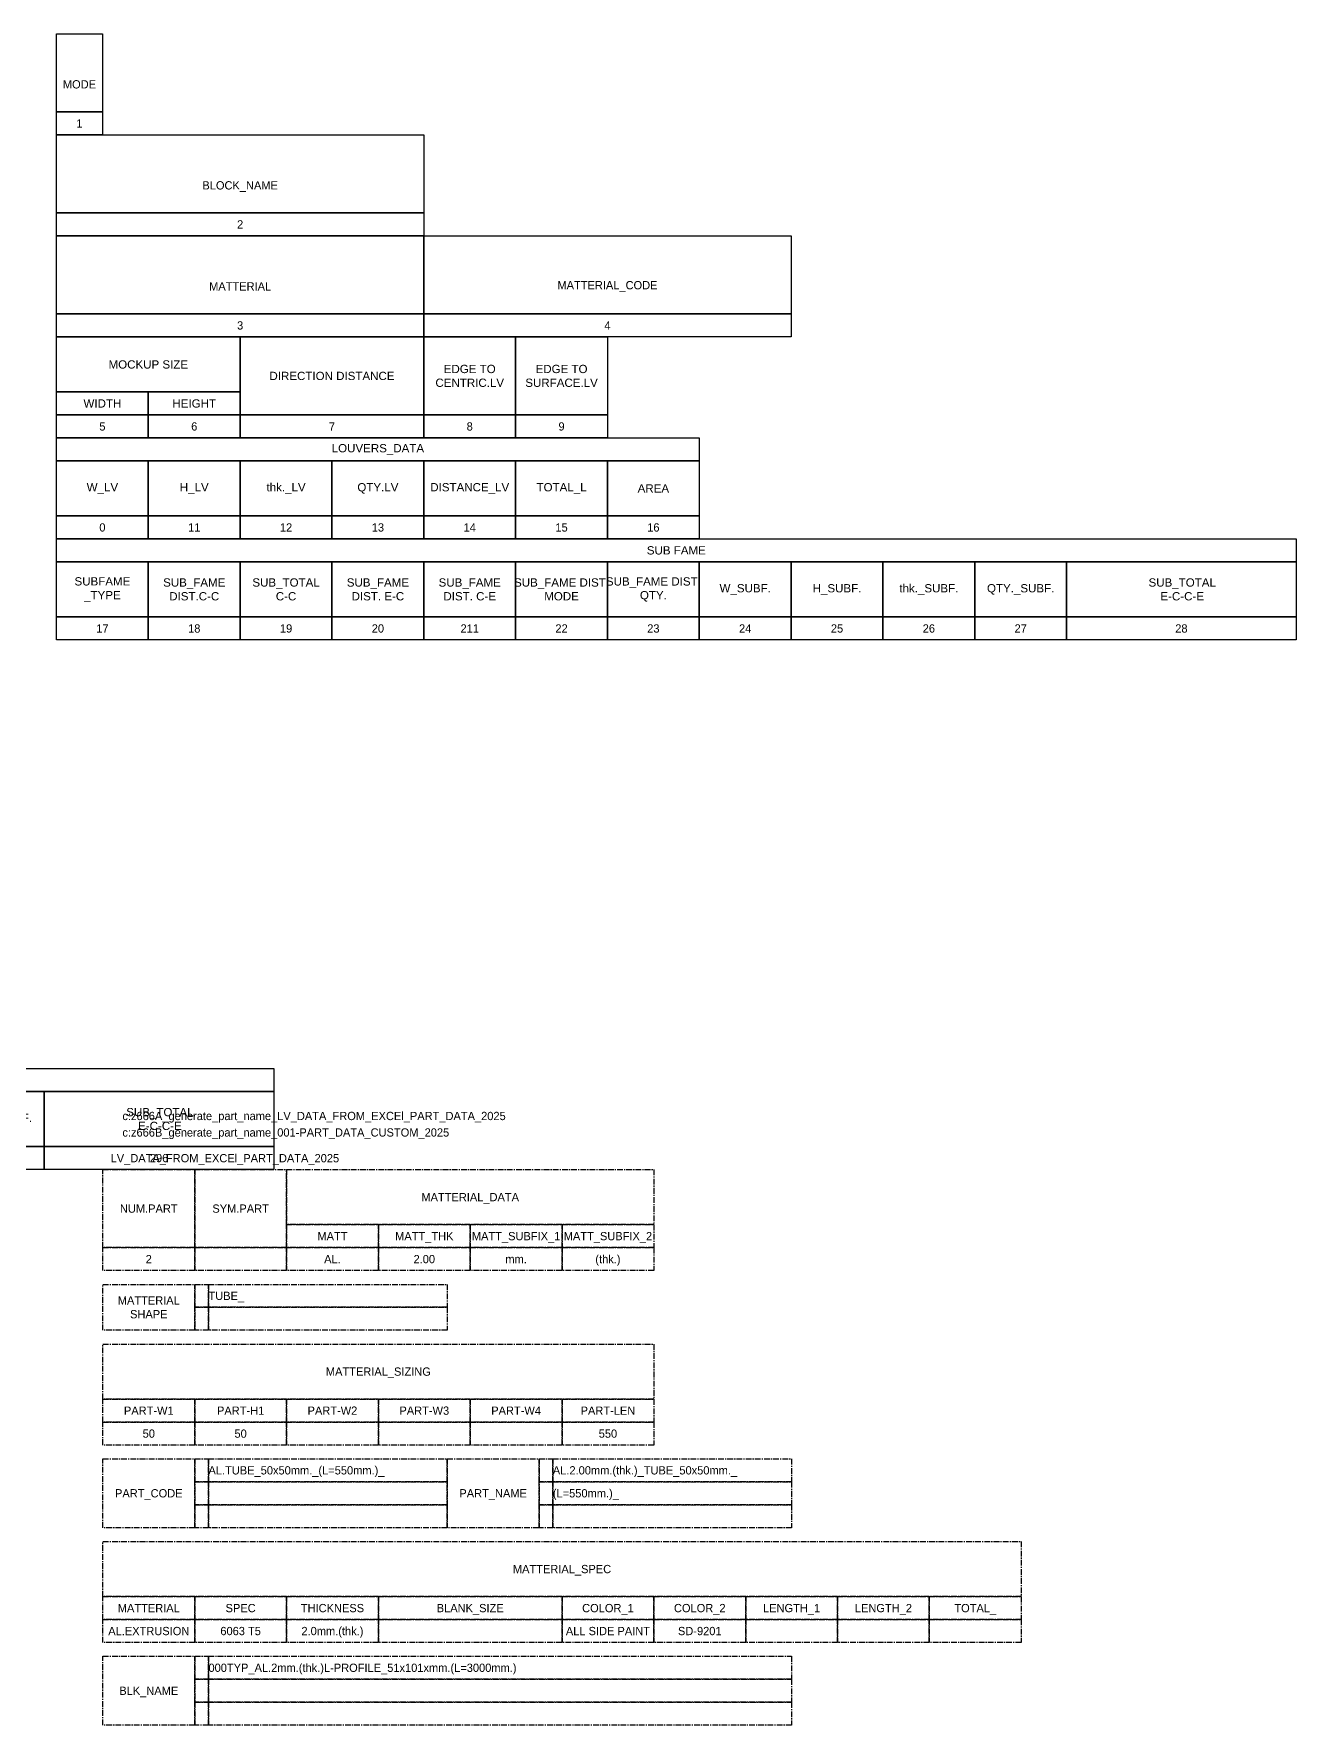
# Model space of a CAD drawing. Header units: millimetres. Extents: x -244126 to 368105, y -173968 to 259060.
# Drawn here: x 23659 to 25034, y 37720 to 39562 of the extents above; entities that cross this region are included whole.
import ezdxf
from ezdxf.enums import TextEntityAlignment as Align

# ---------------------------------------------------------------- set-up
doc = ezdxf.new("R2010")
doc.units = ezdxf.units.MM
doc.header["$MEASUREMENT"] = 0
doc.linetypes.add('CENTER', pattern=[2, 1.25, -0.25, 0.25, -0.25])
for name, color, linetype in [('000 - GRID', 8, 'CENTER'), ('002 - STRUCTURAL STEEL', 4, 'Continuous'), ('A04_TUBE SERIES', 7, 'Continuous')]:
    doc.layers.add(name, color=color, linetype=linetype)
doc.styles.get("Standard").update_dxf_attribs({"font": 'arial.ttf'})
doc.styles.add('TA', font='Cordia New.ttf', dxfattribs={"height": 4.5})

# ---------------------------------------------------------------- blocks, each defined once
blk = doc.blocks.new('*U560')
at = {"layer": '002 - STRUCTURAL STEEL', "color": 0, "linetype": 'ByBlock'}
blk.add_lwpolyline([(0, 5), (10, 5), (10, 0), (0, 0)], close=True, dxfattribs=at)
blk = doc.blocks.new('*U561')
at = {"layer": '002 - STRUCTURAL STEEL', "color": 0, "linetype": 'ByBlock'}
blk.add_lwpolyline([(0, 17), (10, 17), (10, 0), (0, 0)], close=True, dxfattribs=at)
blk = doc.blocks.new('*U567')
at = {"layer": '002 - STRUCTURAL STEEL', "color": 0, "linetype": 'ByBlock'}
blk.add_lwpolyline([(0, 17), (80, 17), (80, 0), (0, 0)], close=True, dxfattribs=at)
blk = doc.blocks.new('*U4911')
at = {"layer": '002 - STRUCTURAL STEEL', "color": 0, "linetype": 'ByBlock'}
blk.add_lwpolyline([(0, 5), (80, 5), (80, 0), (0, 0)], close=True, dxfattribs=at)
blk = doc.blocks.new('*U568')
at = {"layer": '002 - STRUCTURAL STEEL', "color": 0, "linetype": 'ByBlock'}
blk.add_lwpolyline([(0, 12), (40, 12), (40, 0), (0, 0)], close=True, dxfattribs=at)
blk = doc.blocks.new('*U4914')
at = {"layer": '002 - STRUCTURAL STEEL', "color": 0, "linetype": 'ByBlock'}
blk.add_lwpolyline([(0, 5), (20, 5), (20, 0), (0, 0)], close=True, dxfattribs=at)
blk = doc.blocks.new('*U3045')
at = {"layer": '002 - STRUCTURAL STEEL', "color": 0, "linetype": 'ByBlock'}
blk.add_lwpolyline([(0, 17), (40, 17), (40, 0), (0, 0)], close=True, dxfattribs=at)
blk = doc.blocks.new('*U3044')
at = {"layer": '002 - STRUCTURAL STEEL', "color": 0, "linetype": 'ByBlock'}
blk.add_lwpolyline([(0, 17), (20, 17), (20, 0), (0, 0)], close=True, dxfattribs=at)
blk = doc.blocks.new('*U562')
at = {"layer": '002 - STRUCTURAL STEEL', "color": 0, "linetype": 'ByBlock'}
blk.add_lwpolyline([(0, 12), (20, 12), (20, 0), (0, 0)], close=True, dxfattribs=at)
blk = doc.blocks.new('*U563')
at = {"layer": '002 - STRUCTURAL STEEL', "color": 0, "linetype": 'ByBlock'}
blk.add_lwpolyline([(0, 12), (20, 12), (20, 0), (0, 0)], close=True, dxfattribs=at)
blk = doc.blocks.new('*U564')
at = {"layer": '002 - STRUCTURAL STEEL', "color": 0, "linetype": 'ByBlock'}
blk.add_lwpolyline([(0, 12), (20, 12), (20, 0), (0, 0)], close=True, dxfattribs=at)
blk = doc.blocks.new('*U565')
at = {"layer": '002 - STRUCTURAL STEEL', "color": 0, "linetype": 'ByBlock'}
blk.add_lwpolyline([(0, 5), (270, 5), (270, 0), (0, 0)], close=True, dxfattribs=at)
blk = doc.blocks.new('*U566')
at = {"layer": '002 - STRUCTURAL STEEL', "color": 0, "linetype": 'ByBlock'}
blk.add_lwpolyline([(0, 12), (20, 12), (20, 0), (0, 0)], close=True, dxfattribs=at)
blk = doc.blocks.new('*U570')
at = {"layer": '002 - STRUCTURAL STEEL', "color": 0, "linetype": 'ByBlock'}
blk.add_lwpolyline([(0, 12), (20, 12), (20, 0), (0, 0)], close=True, dxfattribs=at)
blk = doc.blocks.new('*U571')
at = {"layer": '002 - STRUCTURAL STEEL', "color": 0, "linetype": 'ByBlock'}
blk.add_lwpolyline([(0, 12), (20, 12), (20, 0), (0, 0)], close=True, dxfattribs=at)
blk = doc.blocks.new('*U572')
at = {"layer": '002 - STRUCTURAL STEEL', "color": 0, "linetype": 'ByBlock'}
blk.add_lwpolyline([(0, 12), (20, 12), (20, 0), (0, 0)], close=True, dxfattribs=at)
blk = doc.blocks.new('*U573')
at = {"layer": '002 - STRUCTURAL STEEL', "color": 0, "linetype": 'ByBlock'}
blk.add_lwpolyline([(0, 12), (20, 12), (20, 0), (0, 0)], close=True, dxfattribs=at)
blk = doc.blocks.new('*U574')
at = {"layer": '002 - STRUCTURAL STEEL', "color": 0, "linetype": 'ByBlock'}
blk.add_lwpolyline([(0, 12), (20, 12), (20, 0), (0, 0)], close=True, dxfattribs=at)
blk = doc.blocks.new('*U575')
at = {"layer": '002 - STRUCTURAL STEEL', "color": 0, "linetype": 'ByBlock'}
blk.add_lwpolyline([(0, 12), (50, 12), (50, 0), (0, 0)], close=True, dxfattribs=at)
blk = doc.blocks.new('*U4913')
at = {"layer": '002 - STRUCTURAL STEEL', "color": 0, "linetype": 'ByBlock'}
blk.add_lwpolyline([(0, 5), (40, 5), (40, 0), (0, 0)], close=True, dxfattribs=at)
blk = doc.blocks.new('*U569')
at = {"layer": '002 - STRUCTURAL STEEL', "color": 0, "linetype": 'ByBlock'}
blk.add_lwpolyline([(0, 5), (50, 5), (50, 0), (0, 0)], close=True, dxfattribs=at)
blk = doc.blocks.new('*U556')
at = {"layer": '002 - STRUCTURAL STEEL', "color": 0, "linetype": 'ByBlock'}
blk.add_lwpolyline([(0, 12), (20, 12), (20, 0), (0, 0)], close=True, dxfattribs=at)
blk = doc.blocks.new('*U557')
at = {"layer": '002 - STRUCTURAL STEEL', "color": 0, "linetype": 'ByBlock'}
blk.add_lwpolyline([(0, 12), (20, 12), (20, 0), (0, 0)], close=True, dxfattribs=at)
blk = doc.blocks.new('*U558')
at = {"layer": '002 - STRUCTURAL STEEL', "color": 0, "linetype": 'ByBlock'}
blk.add_lwpolyline([(0, 12), (20, 12), (20, 0), (0, 0)], close=True, dxfattribs=at)
blk = doc.blocks.new('*U559')
at = {"layer": '002 - STRUCTURAL STEEL', "color": 0, "linetype": 'ByBlock'}
blk.add_lwpolyline([(0, 12), (20, 12), (20, 0), (0, 0)], close=True, dxfattribs=at)
blk = doc.blocks.new('*U550')
at = {"layer": '002 - STRUCTURAL STEEL', "color": 0, "linetype": 'ByBlock'}
blk.add_lwpolyline([(0, 12), (20, 12), (20, 0), (0, 0)], close=True, dxfattribs=at)
blk = doc.blocks.new('*U551')
at = {"layer": '002 - STRUCTURAL STEEL', "color": 0, "linetype": 'ByBlock'}
blk.add_lwpolyline([(0, 12), (20, 12), (20, 0), (0, 0)], close=True, dxfattribs=at)
blk = doc.blocks.new('*U552')
at = {"layer": '002 - STRUCTURAL STEEL', "color": 0, "linetype": 'ByBlock'}
blk.add_lwpolyline([(0, 12), (20, 12), (20, 0), (0, 0)], close=True, dxfattribs=at)
blk = doc.blocks.new('*U553')
at = {"layer": '002 - STRUCTURAL STEEL', "color": 0, "linetype": 'ByBlock'}
blk.add_lwpolyline([(0, 12), (20, 12), (20, 0), (0, 0)], close=True, dxfattribs=at)
blk = doc.blocks.new('*U554')
at = {"layer": '002 - STRUCTURAL STEEL', "color": 0, "linetype": 'ByBlock'}
blk.add_lwpolyline([(0, 12), (20, 12), (20, 0), (0, 0)], close=True, dxfattribs=at)
blk = doc.blocks.new('*U555')
at = {"layer": '002 - STRUCTURAL STEEL', "color": 0, "linetype": 'ByBlock'}
blk.add_lwpolyline([(0, 5), (140, 5), (140, 0), (0, 0)], close=True, dxfattribs=at)
blk = doc.blocks.new('LV_DATA_FROM_EXCEl')
at = {"color": 0}
for name, p in [('*U561', (0, 115)), ('*U560', (0, 110)), ('*U567', (0, 93)), ('*U4911', (0, 88)), ('*U567', (0, 71)), ('*U567', (80, 71)), ('*U4911', (0, 66)), ('*U4911', (80, 66)), ('*U568', (0, 54)), ('*U3045', (40, 49)), ('*U3044', (80, 49)), ('*U3044', (100, 49)), ('*U4914', (0, 49)), ('*U4914', (20, 49)), ('*U4914', (0, 44)), ('*U4914', (20, 44)), ('*U4913', (40, 44)), ('*U4914', (80, 44)), ('*U4914', (100, 44)), ('*U555', (0, 39)), ('*U556', (0, 27)), ('*U557', (20, 27)), ('*U558', (40, 27)), ('*U559', (60, 27)), ('*U550', (80, 27)), ('*U551', (100, 27)), ('*U552', (120, 27)), ('*U4914', (0, 22)), ('*U4914', (20, 22)), ('*U4914', (40, 22)), ('*U4914', (60, 22)), ('*U4914', (80, 22)), ('*U4914', (100, 22)), ('*U4914', (120, 22)), ('*U565', (0, 17)), ('*U554', (0, 5)), ('*U553', (20, 5)), ('*U562', (40, 5)), ('*U563', (60, 5)), ('*U564', (80, 5)), ('*U566', (100, 5)), ('*U570', (120, 5)), ('*U571', (140, 5)), ('*U572', (160, 5)), ('*U573', (180, 5)), ('*U574', (200, 5)), ('*U575', (220, 5)), ('*U4914', (0, 0)), ('*U4914', (20, 0)), ('*U4914', (40, 0)), ('*U4914', (60, 0)), ('*U4914', (80, 0)), ('*U4914', (100, 0)), ('*U4914', (120, 0)), ('*U4914', (140, 0)), ('*U4914', (160, 0)), ('*U4914', (180, 0)), ('*U4914', (200, 0)), ('*U569', (220, 0))]:
    blk.add_blockref(name, p, dxfattribs=at)
at = {"color": 0, "style": 'TA'}
for s, p in [('MODE', (5, 121)), ('BLOCK_NAME', (40, 99))]:
    blk.add_text(s, height=1.8, dxfattribs=at).set_placement(p, align=Align.MIDDLE_CENTER)
at = {"color": 0}
for s, p in [('MOCKUP SIZE', (20, 60)), ('DIRECTION DISTANCE', (60, 57.5)), ('WIDTH', (10, 51.5)), ('HEIGHT', (30, 51.5))]:
    blk.add_text(s, height=1.8, dxfattribs=at).set_placement(p, align=Align.MIDDLE_CENTER)
at = {"color": 0, "char_height": 1.8, "width": 13.8921, "attachment_point": 5, "style": 'TA'}
for s, insert in [('MATTERIAL', (40, 77)), ('MATTERIAL_CODE', (120, 77))]:
    blk.add_mtext(s, dxfattribs=dict(at, insert=insert))
at = {"color": 0, "char_height": 1.8, "attachment_point": 5}
for s, insert, width in [('EDGE TO CENTRIC.LV', (90, 57.5), 20), ('EDGE TO SURFACE.LV', (110, 57.5), 20), ('LOUVERS_DATA', (70, 41.5), 140), ('W_LV', (10, 33), 20), ('H_LV', (30, 33), 20), ('thk._LV', (50, 33), 20), ('QTY.LV', (70, 33), 20), ('DISTANCE_LV', (90, 33), 20), ('TOTAL_L', (110, 33), 20), ('AREA', (130, 33), 20), ('SUB FAME', (135, 19.5), 200), ('SUBFAME^J_TYPE', (10, 11), 20), ('SUB_FAME DIST.C-C', (30, 11), 20), ('SUB_TOTAL\\PC-C', (50, 11), 20), ('SUB_FAME DIST. E-C', (70, 11), 20), ('SUB_FAME DIST. C-E', (90, 11), 20), ('SUB_FAME DIST.\\PMODE', (110, 11), 20), ('SUB_FAME DIST.\\PQTY.', (130, 11), 20), ('W_SUBF.', (150, 11.01), 20), ('H_SUBF.', (170, 11), 20), ('thk._SUBF.', (190, 11), 20), ('QTY._SUBF.', (210, 11), 20), ('SUB_TOTAL\\PE-C-C-E', (245.18, 11), 49.6483)]:
    blk.add_mtext(s, dxfattribs=dict(at, insert=insert, width=width))
at = {"style": 'TA'}
for tag, p in [('MODE_VALUE', (5, 112.5)), ('BLOCK_NAME_VALUE', (40, 90.5)), ('MATTERIAL_VALUE', (40, 68.5)), ('MATTERIAL_CODE_VALUE', (120, 68.5)), ('DIRECTION DISTANCE_VALUE', (60, 46.5)), ('EDGE TO CENTRIC.LV_VALUE', (90, 46.5)), ('EDGE TO SURFACE.LV_VALUE', (110, 46.5)), ('DISTANCE_LV_VALUE', (90, 24.5)), ('TOTAL_L_VALUE', (110, 24.5)), ('AREA_VALUE', (130, 24.5)), ('SUBFAME^J_TYPE_VALUE', (10, 2.5)), ('SUB_FAME_DIST._QTY._VALUE', (130, 2.5)), ('W_SUBF._VALUE', (150, 2.5)), ('H_SUBF._VALUE', (170, 2.5)), ('THK._SUBF._VALUE', (190, 2.5)), ('QTY._SUBF._VALUE', (210, 2.5)), ('SUB_TOTAL\\PE-C-C-E_VALUE', (245, 2.5))]:
    blk.add_attdef(tag, text='', height=1.8, dxfattribs=at).set_placement(p, align=Align.MIDDLE_CENTER)
at = {"color": 3, "style": 'TA'}
for tag, p in [('WIDTH_VALUE', (10, 46.5)), ('HEIGHT_VALUE', (30, 46.5)), ('W_LV_VALUE', (10, 24.5)), ('H_LV_VALUE', (30, 24.5)), ('THK._LV_VALUE', (50, 24.5)), ('QTY.LV_VALUE', (70, 24.5)), ('SUB_FAME DIST.C-C_VALUE', (30, 2.5))]:
    blk.add_attdef(tag, text='', height=1.8, dxfattribs=at).set_placement(p, align=Align.MIDDLE_CENTER)
at = {"style": 'TA', "flags": 8}
for tag, p in [('SUB_TOTAL\\PC-C_VALUE', (50, 2.5)), ('SUB_FAME DIST. E-C_VALUE', (70, 2.5)), ('SUB_FAME DIST. C-E_VALUE', (90, 2.5)), ('SUB_FAME DIST.\\PMODE_VALUE', (110, 2.5))]:
    blk.add_attdef(tag, text='', height=1.8, dxfattribs=at).set_placement(p, align=Align.MIDDLE_CENTER)
blk = doc.blocks.new('*U72')
at = {"layer": '002 - STRUCTURAL STEEL', "color": 0, "linetype": 'ByBlock'}
blk.add_lwpolyline([(0, 12), (80, 12), (80, 0), (0, 0)], close=True, dxfattribs=at)
blk = doc.blocks.new('*U70')
at = {"layer": '002 - STRUCTURAL STEEL', "color": 0, "linetype": 'ByBlock'}
blk.add_lwpolyline([(0, 10), (20, 10), (20, 0), (0, 0)], close=True, dxfattribs=at)
blk = doc.blocks.new('*U71')
at = {"layer": '002 - STRUCTURAL STEEL', "color": 0, "linetype": 'ByBlock'}
blk.add_lwpolyline([(0, 12), (120, 12), (120, 0), (0, 0)], close=True, dxfattribs=at)
blk = doc.blocks.new('*U73')
at = {"layer": '002 - STRUCTURAL STEEL', "color": 0, "linetype": 'ByBlock'}
blk.add_lwpolyline([(0, 15), (20, 15), (20, 0), (0, 0)], close=True, dxfattribs=at)
blk = doc.blocks.new('*U68')
at = {"layer": '002 - STRUCTURAL STEEL', "color": 0, "linetype": 'ByBlock'}
blk.add_lwpolyline([(0, 5), (52, 5), (52, 0), (0, 0)], close=True, dxfattribs=at)
blk = doc.blocks.new('*U69')
at = {"layer": '002 - STRUCTURAL STEEL', "color": 0, "linetype": 'ByBlock'}
blk.add_lwpolyline([(0, 5), (3, 5), (3, 0), (0, 0)], close=True, dxfattribs=at)
blk = doc.blocks.new('*U74')
at = {"layer": '002 - STRUCTURAL STEEL', "color": 0, "linetype": 'ByBlock'}
blk.add_lwpolyline([(0, 5), (127, 5), (127, 0), (0, 0)], close=True, dxfattribs=at)
blk = doc.blocks.new('*U175')
at = {"layer": '002 - STRUCTURAL STEEL', "color": 0, "linetype": 'ByBlock'}
blk.add_lwpolyline([(0, 12), (200, 12), (200, 0), (0, 0)], close=True, dxfattribs=at)
blk = doc.blocks.new('LV_DATA_FROM_EXCEl_PART_DATA_2025')
at = {"color": 0}
for name, p in [('*U3044', (0, -17)), ('*U3044', (20, -17)), ('*U72', (40, -12)), ('*U4914', (40, -17)), ('*U4914', (60, -17)), ('*U4914', (80, -17)), ('*U4914', (100, -17)), ('*U4914', (0, -22)), ('*U4914', (20, -22)), ('*U4914', (40, -22)), ('*U4914', (60, -22)), ('*U4914', (80, -22)), ('*U4914', (100, -22)), ('*U70', (0, -35)), ('*U69', (20, -30)), ('*U68', (23, -30)), ('*U69', (20, -35)), ('*U68', (23, -35)), ('*U71', (0, -50)), ('*U4914', (0, -55)), ('*U4914', (20, -55)), ('*U4914', (40, -55)), ('*U4914', (60, -55)), ('*U4914', (80, -55)), ('*U4914', (100, -55)), ('*U4914', (0, -60)), ('*U4914', (20, -60)), ('*U4914', (40, -60)), ('*U4914', (60, -60)), ('*U4914', (80, -60)), ('*U4914', (100, -60)), ('*U73', (0, -78)), ('*U69', (20, -68)), ('*U68', (23, -68)), ('*U73', (75, -78)), ('*U69', (95, -68)), ('*U68', (98, -68)), ('*U69', (20, -73)), ('*U68', (23, -73)), ('*U69', (95, -73)), ('*U68', (98, -73)), ('*U69', (20, -78)), ('*U68', (23, -78)), ('*U69', (95, -78)), ('*U68', (98, -78)), ('*U175', (0, -93)), ('*U4914', (0, -98)), ('*U4914', (20, -98)), ('*U4914', (40, -98)), ('*U4913', (60, -98)), ('*U4914', (100, -98)), ('*U4914', (120, -98)), ('*U4914', (140, -98)), ('*U4914', (160, -98)), ('*U4914', (180, -98)), ('*U4914', (0, -103)), ('*U4914', (20, -103)), ('*U4914', (40, -103)), ('*U4913', (60, -103)), ('*U4914', (100, -103)), ('*U4914', (120, -103)), ('*U4914', (140, -103)), ('*U4914', (160, -103)), ('*U4914', (180, -103)), ('*U73', (0, -121)), ('*U69', (20, -111)), ('*U74', (23, -111)), ('*U69', (20, -116)), ('*U74', (23, -116)), ('*U69', (20, -121)), ('*U74', (23, -121))]:
    blk.add_blockref(name, p, dxfattribs=at)
at = {"color": 0, "style": 'TA'}
for s, p in [('MATTERIAL_DATA', (80, -6)), ('NUM.PART', (10, -8.5)), ('SYM.PART', (30, -8.5)), ('MATT', (50, -14.5)), ('MATT_THK', (70, -14.5)), ('MATT_SUBFIX_1', (90, -14.5)), ('MATT_SUBFIX_2', (110, -14.5)), ('MATTERIAL', (10, -28.5)), ('SHAPE', (10, -31.5)), ('MATTERIAL_SIZING', (60, -44)), ('PART-W1', (10, -52.5)), ('PART-H1', (30, -52.5)), ('PART-W2', (50, -52.5)), ('PART-W3', (70, -52.5)), ('PART-W4', (90, -52.5)), ('PART-LEN', (110, -52.5)), ('PART_CODE', (10, -70.5)), ('PART_NAME', (85, -70.5)), ('MATTERIAL_SPEC', (100, -87)), ('MATTERIAL', (10, -95.5)), ('SPEC', (30, -95.5)), ('THICKNESS', (50, -95.5)), ('BLANK_SIZE', (80, -95.5)), ('COLOR_1', (110, -95.5)), ('COLOR_2', (130, -95.5)), ('LENGTH_1', (150, -95.5)), ('LENGTH_2', (170, -95.5)), ('TOTAL_', (190, -95.5)), ('BLK_NAME', (10, -113.5))]:
    blk.add_text(s, height=1.8, dxfattribs=at).set_placement(p, align=Align.MIDDLE_CENTER)
at = {"color": 3, "char_height": 1.8, "attachment_point": 1, "style": 'TA'}
for s, insert, width in [('c:z666A_generate_part_name_LV_DATA_FROM_EXCEl_PART_DATA_2025', (4.25, 12.57), 88.6913), ('c:z666B_generate_part_name_001-PART_DATA_CUSTOM_2025', (4.25, 8.98), 76.3713), ('LV_DATA_FROM_EXCEl_PART_DATA_2025', (1.69, 3.38), 51.7354)]:
    blk.add_mtext(s, dxfattribs=dict(at, insert=insert, width=width))
at = {"color": 0, "style": 'TA'}
for tag, p in [('NUM.PART_VALUE', (10, -19.5)), ('NO.CODE', (30, -19.5)), ('MATT_VALUE', (50, -19.5)), ('MATT_THK_VALUE', (70, -19.5)), ('MATT_SUBFIX_1_VALUE', (90, -19.5)), ('MATT_SUBFIX_2_VALUE', (110, -19.5)), ('PART-W1_VALUE', (10, -57.5)), ('PART-H1_VALUE', (30, -57.5)), ('PART-W2_VALUE', (50, -57.5)), ('PART-W3_VALUE', (70, -57.5)), ('PART-W4_VALUE', (90, -57.5)), ('PART-LEN_VALUE', (110, -57.5))]:
    blk.add_attdef(tag, text='', height=1.8, dxfattribs=at).set_placement(p, align=Align.MIDDLE_CENTER)
for tag, p in [('MATTERIAL_SHPAE_VALUE_1', (23, -27.5)), ('MATTERIAL_SHPAE_VALUE_2', (23, -32.5)), ('CODE_VALUE_1', (23, -65.5)), ('PART_NAME_VALUE_1', (98, -65.5)), ('CODE_VALUE_2', (23, -70.5)), ('PART_NAME_VALUE_2', (98, -70.5)), ('PART_NAME_VALUE_3', (98, -75.5)), ('BLK_NAME_VAL_VALUE', (23, -108.5))]:
    blk.add_attdef(tag, text='', height=1.8, dxfattribs=at).set_placement(p, align=Align.MIDDLE_LEFT)
at = {"style": 'TA'}
for tag, p in [('MATTERIAL_VALUE_1', (10, -100.5)), ('SPEC_VALUE', (30, -100.5)), ('THICKNESS_VALUE', (50, -100.5)), ('BLANK_SIZE_VALUE', (80, -100.5)), ('COATING_VALUE_1', (110, -100.5)), ('COATING_VALUE_2', (130, -100.5)), ('LENGTH_VALUE', (150, -100.5)), ('LENGTH_VALUE_2', (170, -100.5)), ('TOTAL__VALUE', (190, -100.5))]:
    blk.add_attdef(tag, text='', height=1.8, dxfattribs=at).set_placement(p, align=Align.MIDDLE_CENTER)

msp = doc.modelspace()

# ---------------------------------------------------------------- block references
at = {"color": 3}
ref = msp.add_blockref('LV_DATA_FROM_EXCEl', (23683.62902, 38901.69017), dxfattribs=dict(at, xscale=5, yscale=5, zscale=5))
ref.add_attrib('MODE_VALUE', '1', dxfattribs={"height": 9, "style": 'TA'}).set_placement((23708.62902, 39464.19017), align=Align.MIDDLE_CENTER)
ref.add_attrib('BLOCK_NAME_VALUE', '2', dxfattribs={"height": 9, "style": 'TA'}).set_placement((23883.62902, 39354.19017), align=Align.MIDDLE_CENTER)
ref.add_attrib('MATTERIAL_VALUE', '3', dxfattribs={"height": 9, "style": 'TA'}).set_placement((23883.62902, 39244.19017), align=Align.MIDDLE_CENTER)
ref.add_attrib('MATTERIAL_CODE_VALUE', '4', dxfattribs={"height": 9, "style": 'TA'}).set_placement((24283.62902, 39244.19017), align=Align.MIDDLE_CENTER)
ref.add_attrib('WIDTH_VALUE', '5', dxfattribs={"color": 3, "height": 9, "style": 'TA'}).set_placement((23733.62902, 39134.19017), align=Align.MIDDLE_CENTER)
ref.add_attrib('HEIGHT_VALUE', '6', dxfattribs={"color": 3, "height": 9, "style": 'TA'}).set_placement((23833.62902, 39134.19017), align=Align.MIDDLE_CENTER)
ref.add_attrib('DIRECTION DISTANCE_VALUE', '7', dxfattribs={"height": 9, "style": 'TA'}).set_placement((23983.62902, 39134.19017), align=Align.MIDDLE_CENTER)
ref.add_attrib('EDGE TO CENTRIC.LV_VALUE', '8', dxfattribs={"height": 9, "style": 'TA'}).set_placement((24133.62902, 39134.19017), align=Align.MIDDLE_CENTER)
ref.add_attrib('EDGE TO SURFACE.LV_VALUE', '9', dxfattribs={"height": 9, "style": 'TA'}).set_placement((24233.62902, 39134.19017), align=Align.MIDDLE_CENTER)
ref.add_attrib('W_LV_VALUE', '0', dxfattribs={"color": 3, "height": 9, "style": 'TA'}).set_placement((23733.62902, 39024.19017), align=Align.MIDDLE_CENTER)
ref.add_attrib('H_LV_VALUE', '11', dxfattribs={"color": 3, "height": 9, "style": 'TA'}).set_placement((23833.62902, 39024.19017), align=Align.MIDDLE_CENTER)
ref.add_attrib('THK._LV_VALUE', '12', dxfattribs={"color": 3, "height": 9, "style": 'TA'}).set_placement((23933.62902, 39024.19017), align=Align.MIDDLE_CENTER)
ref.add_attrib('QTY.LV_VALUE', '13', dxfattribs={"color": 3, "height": 9, "style": 'TA'}).set_placement((24033.62902, 39024.19017), align=Align.MIDDLE_CENTER)
ref.add_attrib('DISTANCE_LV_VALUE', '14', dxfattribs={"height": 9, "style": 'TA'}).set_placement((24133.62902, 39024.19017), align=Align.MIDDLE_CENTER)
ref.add_attrib('TOTAL_L_VALUE', '15', dxfattribs={"height": 9, "style": 'TA'}).set_placement((24233.62902, 39024.19017), align=Align.MIDDLE_CENTER)
ref.add_attrib('AREA_VALUE', '16', dxfattribs={"height": 9, "style": 'TA'}).set_placement((24333.62902, 39024.19017), align=Align.MIDDLE_CENTER)
ref.add_attrib('SUBFAME^J_TYPE_VALUE', '17', dxfattribs={"height": 9, "style": 'TA'}).set_placement((23733.62902, 38914.19017), align=Align.MIDDLE_CENTER)
ref.add_attrib('SUB_FAME DIST.C-C_VALUE', '18', dxfattribs={"color": 3, "height": 9, "style": 'TA'}).set_placement((23833.62902, 38914.19017), align=Align.MIDDLE_CENTER)
ref.add_attrib('SUB_TOTAL\\PC-C_VALUE', '19', dxfattribs={"height": 9, "style": 'TA'}).set_placement((23933.62902, 38914.19017), align=Align.MIDDLE_CENTER)
ref.add_attrib('SUB_FAME DIST. E-C_VALUE', '20', dxfattribs={"height": 9, "style": 'TA'}).set_placement((24033.62902, 38914.19017), align=Align.MIDDLE_CENTER)
ref.add_attrib('SUB_FAME DIST. C-E_VALUE', '211', dxfattribs={"height": 9, "style": 'TA'}).set_placement((24133.62902, 38914.19017), align=Align.MIDDLE_CENTER)
ref.add_attrib('SUB_FAME DIST.\\PMODE_VALUE', '22', dxfattribs={"height": 9, "style": 'TA'}).set_placement((24233.62902, 38914.19017), align=Align.MIDDLE_CENTER)
ref.add_attrib('SUB_FAME_DIST._QTY._VALUE', '23', dxfattribs={"height": 9, "style": 'TA'}).set_placement((24333.62902, 38914.19017), align=Align.MIDDLE_CENTER)
ref.add_attrib('W_SUBF._VALUE', '24', dxfattribs={"height": 9, "style": 'TA'}).set_placement((24433.62902, 38914.19017), align=Align.MIDDLE_CENTER)
ref.add_attrib('H_SUBF._VALUE', '25', dxfattribs={"height": 9, "style": 'TA'}).set_placement((24533.62902, 38914.19017), align=Align.MIDDLE_CENTER)
ref.add_attrib('THK._SUBF._VALUE', '26', dxfattribs={"height": 9, "style": 'TA'}).set_placement((24633.62902, 38914.19017), align=Align.MIDDLE_CENTER)
ref.add_attrib('QTY._SUBF._VALUE', '27', dxfattribs={"height": 9, "style": 'TA'}).set_placement((24733.62902, 38914.19017), align=Align.MIDDLE_CENTER)
ref.add_attrib('SUB_TOTAL\\PE-C-C-E_VALUE', '28', dxfattribs={"height": 9, "style": 'TA'}).set_placement((24908.62902, 38914.19017), align=Align.MIDDLE_CENTER)
at = {"layer": '000 - GRID'}
ref = msp.add_blockref('LV_DATA_FROM_EXCEl_PART_DATA_2025', (23734.14086, 38324.9947), dxfattribs=dict(at, xscale=5, yscale=5, zscale=5))
ref.add_attrib('NUM.PART_VALUE', '2', dxfattribs={"layer": '0', "color": 0, "height": 9, "style": 'TA'}).set_placement((23784.14086, 38227.4947), align=Align.MIDDLE_CENTER)
ref.add_attrib('MATT_VALUE', 'AL.', dxfattribs={"layer": '0', "color": 0, "height": 9, "style": 'TA'}).set_placement((23984.14086, 38227.4947), align=Align.MIDDLE_CENTER)
ref.add_attrib('MATT_THK_VALUE', '2.00', dxfattribs={"layer": '0', "color": 0, "height": 9, "style": 'TA'}).set_placement((24084.14086, 38227.4947), align=Align.MIDDLE_CENTER)
ref.add_attrib('MATT_SUBFIX_1_VALUE', 'mm.', dxfattribs={"layer": '0', "color": 0, "height": 9, "style": 'TA'}).set_placement((24184.14086, 38227.4947), align=Align.MIDDLE_CENTER)
ref.add_attrib('MATT_SUBFIX_2_VALUE', '(thk.)', dxfattribs={"layer": '0', "color": 0, "height": 9, "style": 'TA'}).set_placement((24284.14086, 38227.4947), align=Align.MIDDLE_CENTER)
ref.add_attrib('MATTERIAL_SHPAE_VALUE_1', 'TUBE_', dxfattribs={"layer": '0', "color": 0, "height": 9, "style": 'TA'}).set_placement((23849.14086, 38187.4947), align=Align.MIDDLE_LEFT)
ref.add_attrib('PART-W1_VALUE', '50', dxfattribs={"layer": '0', "color": 0, "height": 9, "style": 'TA'}).set_placement((23784.14086, 38037.4947), align=Align.MIDDLE_CENTER)
ref.add_attrib('PART-H1_VALUE', '50', dxfattribs={"layer": '0', "color": 0, "height": 9, "style": 'TA'}).set_placement((23884.14086, 38037.4947), align=Align.MIDDLE_CENTER)
ref.add_attrib('PART-LEN_VALUE', '550', dxfattribs={"layer": '0', "color": 0, "height": 9, "style": 'TA'}).set_placement((24284.14086, 38037.4947), align=Align.MIDDLE_CENTER)
ref.add_attrib('CODE_VALUE_1', 'AL.TUBE_50x50mm._(L=550mm.)_', dxfattribs={"layer": '0', "color": 0, "height": 9, "style": 'TA'}).set_placement((23849.14086, 37997.4947), align=Align.MIDDLE_LEFT)
ref.add_attrib('PART_NAME_VALUE_1', 'AL.2.00mm.(thk.)_TUBE_50x50mm._', dxfattribs={"layer": '0', "color": 0, "height": 9, "style": 'TA'}).set_placement((24224.14086, 37997.4947), align=Align.MIDDLE_LEFT)
ref.add_attrib('PART_NAME_VALUE_2', '(L=550mm.)_', dxfattribs={"layer": '0', "color": 0, "height": 9, "style": 'TA'}).set_placement((24224.14086, 37972.4947), align=Align.MIDDLE_LEFT)
ref.add_attrib('MATTERIAL_VALUE_1', 'AL.EXTRUSION', dxfattribs={"layer": '0', "height": 9, "style": 'TA'}).set_placement((23784.14086, 37822.4947), align=Align.MIDDLE_CENTER)
ref.add_attrib('SPEC_VALUE', '6063 T5', dxfattribs={"layer": '0', "height": 9, "style": 'TA'}).set_placement((23884.14086, 37822.4947), align=Align.MIDDLE_CENTER)
ref.add_attrib('THICKNESS_VALUE', '2.0mm.(thk.)', dxfattribs={"layer": '0', "height": 9, "style": 'TA'}).set_placement((23984.14086, 37822.4947), align=Align.MIDDLE_CENTER)
ref.add_attrib('COATING_VALUE_1', 'ALL SIDE PAINT', dxfattribs={"layer": '0', "height": 9, "style": 'TA'}).set_placement((24284.14086, 37822.4947), align=Align.MIDDLE_CENTER)
ref.add_attrib('COATING_VALUE_2', 'SD-9201', dxfattribs={"layer": '0', "height": 9, "style": 'TA'}).set_placement((24384.14086, 37822.4947), align=Align.MIDDLE_CENTER)
ref.add_attrib('BLK_NAME_VAL_VALUE', '000TYP_AL.2mm.(thk.)L-PROFILE_51x101xmm.(L=3000mm.)', dxfattribs={"layer": '0', "color": 0, "height": 9, "style": 'TA'}).set_placement((23849.14086, 37782.4947), align=Align.MIDDLE_LEFT)
at = {"layer": 'A04_TUBE SERIES', "color": 3}
ref = msp.add_blockref('LV_DATA_FROM_EXCEl', (22570.34632, 38324.9947), dxfattribs=dict(at, xscale=5, yscale=5, zscale=5))
ref.add_attrib('BLOCK_NAME_VALUE', '000-TYP_LV_ALU.TUBE_25x100@230mm._V-LINE', dxfattribs={"layer": '0', "height": 9, "style": 'TA'}).set_placement((22770.34632, 38777.4947), align=Align.MIDDLE_CENTER)
ref.add_attrib('MATTERIAL_VALUE', 'ALU.TUBE', dxfattribs={"layer": '0', "height": 9, "style": 'TA'}).set_placement((22770.34632, 38667.4947), align=Align.MIDDLE_CENTER)
ref.add_attrib('MATTERIAL_CODE_VALUE', '1"x4"x1.2mm.', dxfattribs={"layer": '0', "height": 9, "style": 'TA'}).set_placement((23170.34632, 38667.4947), align=Align.MIDDLE_CENTER)
ref.add_attrib('WIDTH_VALUE', '550', dxfattribs={"layer": '0', "color": 3, "height": 9, "style": 'TA'}).set_placement((22620.34632, 38557.4947), align=Align.MIDDLE_CENTER)
ref.add_attrib('HEIGHT_VALUE', '700', dxfattribs={"layer": '0', "color": 3, "height": 9, "style": 'TA'}).set_placement((22720.34632, 38557.4947), align=Align.MIDDLE_CENTER)
ref.add_attrib('DIRECTION DISTANCE_VALUE', 'VERTICAL_LINE', dxfattribs={"layer": '0', "height": 9, "style": 'TA'}).set_placement((22870.34632, 38557.4947), align=Align.MIDDLE_CENTER)
ref.add_attrib('EDGE TO CENTRIC.LV_VALUE', '45', dxfattribs={"layer": '0', "height": 9, "style": 'TA'}).set_placement((23020.34632, 38557.4947), align=Align.MIDDLE_CENTER)
ref.add_attrib('EDGE TO SURFACE.LV_VALUE', '32.5', dxfattribs={"layer": '0', "height": 9, "style": 'TA'}).set_placement((23120.34632, 38557.4947), align=Align.MIDDLE_CENTER)
ref.add_attrib('W_LV_VALUE', '25', dxfattribs={"layer": '0', "color": 3, "height": 9, "style": 'TA'}).set_placement((22620.34632, 38447.4947), align=Align.MIDDLE_CENTER)
ref.add_attrib('H_LV_VALUE', '100', dxfattribs={"layer": '0', "color": 3, "height": 9, "style": 'TA'}).set_placement((22720.34632, 38447.4947), align=Align.MIDDLE_CENTER)
ref.add_attrib('THK._LV_VALUE', '1.2', dxfattribs={"layer": '0', "color": 3, "height": 9, "style": 'TA'}).set_placement((22820.34632, 38447.4947), align=Align.MIDDLE_CENTER)
ref.add_attrib('QTY.LV_VALUE', '3', dxfattribs={"layer": '0', "color": 3, "height": 9, "style": 'TA'}).set_placement((22920.34632, 38447.4947), align=Align.MIDDLE_CENTER)
ref.add_attrib('DISTANCE_LV_VALUE', '230', dxfattribs={"layer": '0', "height": 9, "style": 'TA'}).set_placement((23020.34632, 38447.4947), align=Align.MIDDLE_CENTER)
ref.add_attrib('TOTAL_L_VALUE', '0.9', dxfattribs={"layer": '0', "height": 9, "style": 'TA'}).set_placement((23120.34632, 38447.4947), align=Align.MIDDLE_CENTER)
ref.add_attrib('AREA_VALUE', '0.09', dxfattribs={"layer": '0', "height": 9, "style": 'TA'}).set_placement((23220.34632, 38447.4947), align=Align.MIDDLE_CENTER)
ref.add_attrib('SUBFAME^J_TYPE_VALUE', 'AL.EXTR.', dxfattribs={"layer": '0', "height": 9, "style": 'TA'}).set_placement((22620.34632, 38337.4947), align=Align.MIDDLE_CENTER)
ref.add_attrib('SUB_FAME DIST.C-C_VALUE', '500', dxfattribs={"layer": '0', "color": 3, "height": 9, "style": 'TA'}).set_placement((22720.34632, 38337.4947), align=Align.MIDDLE_CENTER)
ref.add_attrib('SUB_TOTAL\\PC-C_VALUE', '500', dxfattribs={"layer": '0', "height": 9, "style": 'TA'}).set_placement((22820.34632, 38337.4947), align=Align.MIDDLE_CENTER)
ref.add_attrib('SUB_FAME DIST. E-C_VALUE', '100', dxfattribs={"layer": '0', "height": 9, "style": 'TA'}).set_placement((22920.34632, 38337.4947), align=Align.MIDDLE_CENTER)
ref.add_attrib('SUB_FAME DIST. C-E_VALUE', '100', dxfattribs={"layer": '0', "height": 9, "style": 'TA'}).set_placement((23020.34632, 38337.4947), align=Align.MIDDLE_CENTER)
ref.add_attrib('SUB_FAME DIST.\\PMODE_VALUE', 'KEEP_SPACE', dxfattribs={"layer": '0', "height": 9, "style": 'TA'}).set_placement((23120.34632, 38337.4947), align=Align.MIDDLE_CENTER)
ref.add_attrib('SUB_FAME_DIST._QTY._VALUE', '1', dxfattribs={"layer": '0', "height": 9, "style": 'TA'}).set_placement((23220.34632, 38337.4947), align=Align.MIDDLE_CENTER)
ref.add_attrib('W_SUBF._VALUE', '50', dxfattribs={"layer": '0', "height": 9, "style": 'TA'}).set_placement((23320.34632, 38337.4947), align=Align.MIDDLE_CENTER)
ref.add_attrib('H_SUBF._VALUE', '50', dxfattribs={"layer": '0', "height": 9, "style": 'TA'}).set_placement((23420.34632, 38337.4947), align=Align.MIDDLE_CENTER)
ref.add_attrib('THK._SUBF._VALUE', '1.2', dxfattribs={"layer": '0', "height": 9, "style": 'TA'}).set_placement((23520.34632, 38337.4947), align=Align.MIDDLE_CENTER)
ref.add_attrib('QTY._SUBF._VALUE', '0.6', dxfattribs={"layer": '0', "height": 9, "style": 'TA'}).set_placement((23620.34632, 38337.4947), align=Align.MIDDLE_CENTER)
ref.add_attrib('SUB_TOTAL\\PE-C-C-E_VALUE', '296', dxfattribs={"layer": '0', "height": 9, "style": 'TA'}).set_placement((23795.34632, 38337.4947), align=Align.MIDDLE_CENTER)

doc.saveas('drawing.dxf')
